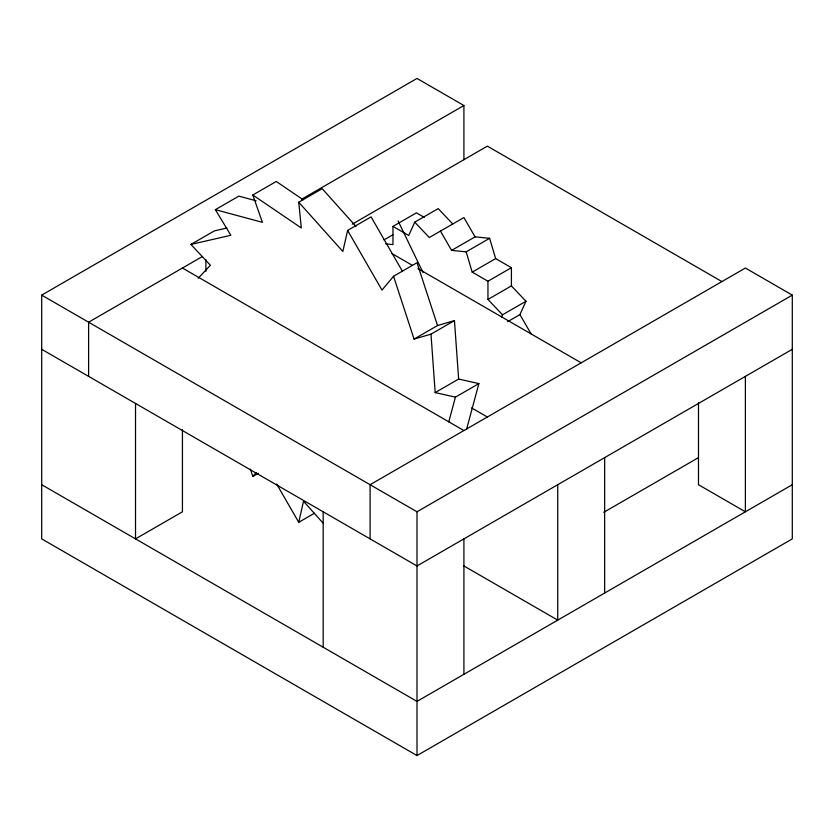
<?xml version="1.0" encoding="UTF-8"?>
<svg xmlns="http://www.w3.org/2000/svg" width="834" height="834" viewBox="0 0 834 834"><rect width="100%" height="100%" fill="white"/><g stroke="black" fill="none" stroke-linecap="round" stroke-linejoin="round"><path stroke-width="1.25" d="M402.217 270.914L371.067 216.892L347.611 230.445L342.837 251.493L298.739 202.224L322.195 188.682L355.92 226.358M314.376 513.275L298.739 522.303L303.513 501.244L323.404 523.471M448.765 421.868L455.427 397.14L478.883 383.598L466.56 429.343M452.768 223.992L438.204 208.615L414.748 222.157L408.723 235.49L392.96 226.389L392.96 244.591L385.673 243.872M501.515 317.024L502.516 314.804L525.973 301.262L511.409 285.895L511.409 267.693L495.646 258.592L489.621 238.295L475.057 236.856L451.601 250.398L440.456 231.091M507.656 321.695L519.936 314.595L525.973 301.262M393.544 276.262L414.071 339.084L437.527 325.541L417 262.72L393.544 276.262L382.003 290.086L347.611 230.445M250.388 469.094L252.806 476.485L256.101 472.534M198.169 278.316L210.408 265.254L190.923 244.435L214.38 230.893L226.858 228.036M370.087 538.879L370.087 484.71L745.387 268.037L792.3 295.121L792.3 538.879L417 755.562L41.7 538.879L41.7 295.121L417 78.438L463.912 105.522L463.912 159.69M190.923 244.435L230.841 235.282L215.36 209.668L238.816 196.126L256.153 200.796M215.36 209.668L262.408 222.334L252.806 195.01L276.262 181.468L303.201 199.774M202.443 256.486L88.612 322.205L88.612 376.374M301.616 199.222L463.912 105.522M352.261 224.158L487.369 146.148L721.931 281.579M392.96 226.389L416.416 212.847L424.298 217.393M383.984 239.921L392.918 234.761M451.601 250.398L466.164 251.837L489.621 238.295M466.164 251.837L472.19 272.134L495.646 258.592M472.19 272.134L487.953 281.235L511.409 267.693M502.516 314.804L487.953 299.437L511.409 285.895M430.99 334.153L454.447 320.61L458.637 379.043L435.181 392.585L430.99 334.153L414.071 339.084M252.806 476.485L258.394 473.253M41.7 295.121L417 511.795L792.3 295.121M792.3 349.29L417 565.963L41.7 349.29M603.712 512.337L698.287 457.741M792.3 484.71L417 701.394L41.7 484.71M437.527 325.541L454.447 320.61M458.637 379.043L478.883 383.598M435.181 392.585L455.427 397.14M392.043 253.619L412.309 265.327M417.938 268.579L581.194 362.832M471.606 407.899L487.369 417M182.438 268.037L463.912 430.542M463.912 565.963L557.737 620.131L557.737 484.71M252.806 195.01L301.303 227.963L298.739 202.224M414.748 222.157L429.312 237.534L463.912 217.549L475.057 236.856M519.936 314.595L531.091 333.902M276.679 484.043L298.739 522.303M398.079 220.906L422.942 272.384M745.387 376.374L745.387 511.795L698.475 484.71L698.475 402.676M604.65 457.626L604.65 593.047M487.953 281.235L487.953 299.437M463.912 538.618L463.912 674.31M417 511.795L417 755.562M323.175 511.795L323.175 647.226M205.894 259.645L205.894 271.258M182.438 429.76L182.438 511.795L135.525 538.879L135.525 403.458"/></g></svg>
